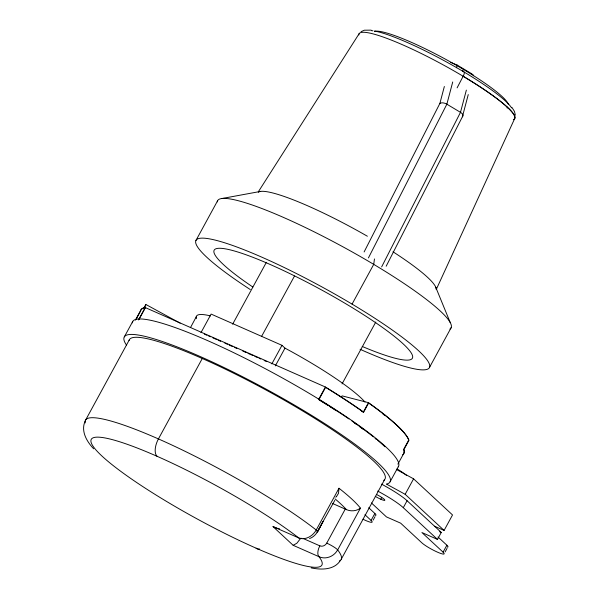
<?xml version="1.0" encoding="UTF-8"?>
<svg xmlns="http://www.w3.org/2000/svg" width="599" height="599" viewBox="0 0 599 599"><rect width="100%" height="100%" fill="white"/><g stroke="black" fill="none" stroke-linecap="round" stroke-linejoin="round"><path stroke-width="0.9" d="M374.465 258.94L373.731 264.369L352.062 304.112M444.353 86.481L439.883 103.417L364.11 251.954M368.437 257.922L446.861 104.196L452.724 81.966M456.483 67.739L457.187 65.074L450.703 62.416M381.645 266.892L460.489 112.342L466.359 90.112M468.253 94.575L462.376 116.85L386.175 266.218M85.17 421.119C80.543 431.055 86.84 441.673 93.684 448.808M436.446 289.07L514.548 118.849M457.104 87.851L463.147 76.268A5.339 1.378 -59.1 0 0 463.933 71.94M190.497 327.571L196.232 316.841M135.404 320.128L140.48 310.754A149.57 21.849 28.6 0 1 145.205 307.579L138.459 319.948M136.04 319.409L140.698 310.821A149.57 21.849 28.6 0 1 145.422 307.639L325.399 387.014A149.57 21.849 28.6 0 1 363.398 411.94L368.46 402.663L342.089 395.864L341.25 397.414M124.337 336.855L132.776 321.386M143.723 308.38L145.834 304.509M143.94 308.44L146.051 304.577L180.104 323.153M139.103 319.237L145.422 307.639M85.814 419.697L129.234 339.985M195.933 240.499L217.602 200.762M200.987 332.632L211.103 314.078L281.972 345.331L284.997 348.139A97.937 14.309 28.6 0 1 364.963 402.034M202.275 358.502L158.428 438.925A14.241 7.023 -66.2 0 0 157.05 456.281M232.629 324.216L266.39 262.295M261.621 336.339L294.491 276.049M271.849 363.885L281.972 345.331M275.323 365.892L284.997 348.139M462.458 71.311L463.476 69.439M325.399 387.014L318.653 399.383A149.57 21.849 28.6 0 1 348.947 418.941M318.848 399.728L325.586 387.351A149.57 21.849 28.6 0 1 363.593 412.284L368.655 403A149.57 21.849 28.6 0 1 408.93 440.377L403.876 449.654A149.57 21.849 28.6 0 1 402.678 454.768M342.051 383.907L375.813 321.992M339.289 561.128A145.564 21.264 28.6 0 0 337.671 549.912L360.441 508.154A145.564 21.264 28.6 0 0 338.982 488.252L316.22 530.01A14.271 11.224 -49.5 0 1 298.856 537.977L273.032 526.626L293.173 545.315L318.982 556.696A14.271 12.976 -42.6 0 0 337.649 549.897M334.834 500.315L317.612 531.335L323.003 521.527C319.492 527.794 317.051 535.963 309.563 538.561M319.859 545.816A5.398 4.635 -47.1 0 0 326.74 543.136L345.256 509.098A8.903 1.303 28.6 0 1 346.462 509.652C350.924 511.598 356.547 511.142 360.441 508.154M429.453 367.494L451.114 327.75M341.235 559.279L384.588 479.649M390.114 481.738L398.545 466.269M380.799 499.244L381.69 497.604M362.994 519.243A13.358 1.954 28.6 0 0 371.081 520.419L374.869 513.463L368.729 507.765M373.147 520.112L375.041 516.63M413.587 478.833L452.53 514.96L444.099 530.429L405.156 494.302L413.587 478.833L396.501 469.511M407.08 500.727L441.276 532.451L437.48 539.407L403.292 507.69L407.08 500.727A32.054 4.68 28.6 0 0 381.473 484.112M371.41 502.95L386.452 516.907L400.671 523.174L421.816 542.799A13.358 1.954 28.6 0 0 437.487 552.158A13.358 1.954 28.6 0 0 443.08 552.173L446.876 545.21L438.004 536.989M445.147 551.866L447.041 548.385M397.893 464.128L404.168 452.694M300.773 538.202L296.887 543.203L293.173 545.315M359.243 33.529L258.319 191.815M340.457 560.365C334.317 570.166 321.206 569.978 311.181 567.889M336.398 496.706L338.48 493.351L338.982 488.252M473.495 75.811L473.345 75.085L471.585 73.699L457.187 65.074M336.129 496.893L335.695 497.125M361.07 31.65L364.357 30.212L371.125 30.145M222.147 198.479L260.677 191.395M279.538 528.79L278.206 528.61M277.936 528.558L273.032 526.626M361.639 411.491L363.398 411.94M204.401 334.137L206.962 335.268M208.669 336.024L210.376 336.773M212.937 337.903L216.351 339.408M218.058 340.165L220.619 341.295M224.895 343.175L227.455 344.305M229.162 345.061L232.577 346.566M234.284 347.323L236.845 348.446M242.82 351.081L246.234 352.594M247.949 353.343L253.07 355.604M254.777 356.353L257.338 357.483M259.045 358.239L260.752 358.996M264.166 360.501L266.727 361.631M383.105 414.433L385.614 415.541M434.56 526.221L444.099 530.429M439.636 531.725L441.276 532.451M437.48 539.407L421.928 532.548L443.08 552.173M332.445 503.445L345.256 509.098M303.671 538.718L319.836 545.846A8.903 4.388 -66.2 0 0 318.982 556.696A131.323 19.183 28.6 0 1 189.336 514.623A131.323 19.183 28.6 0 1 107.154 438.378A131.323 19.183 28.6 0 1 298.841 538.007A8.903 4.388 -66.2 0 0 301.851 538.261M405.156 494.302L386.445 484.089A151.352 22.111 28.6 0 0 260.34 386.011A151.352 22.111 28.6 0 0 126.471 345.084M446.861 104.196L460.489 112.342M364.941 514.721L371.081 520.419M511.995 107.491L514.436 111.384L515.372 115.218M435.758 287.258L450.201 322.502M446.876 545.21A13.358 1.954 28.6 0 1 447.161 547.142M374.869 513.463A13.358 1.954 28.6 0 1 375.161 515.387M196.45 318.661A97.937 14.309 28.6 0 1 210.459 315.905M259.667 548.991A14.241 7.023 -66.2 0 1 256.08 548.152M326.71 543.121A8.903 1.303 28.6 0 1 337.671 549.912M85.208 422.901A145.564 21.264 28.6 0 1 170.58 444.421A145.564 21.264 28.6 0 1 316.22 530.01A8.903 1.303 28.6 0 1 316.654 531.875M335.036 498.855A136.662 19.962 28.6 0 1 346.462 509.652M376.719 494.564A8.012 1.168 28.6 0 1 384.798 500.3A8.012 1.168 28.6 0 1 375.281 496.361M396.995 468.905A17.805 2.598 28.6 0 1 406.451 475.389M368.46 402.663A149.57 21.849 28.6 0 1 408.743 440.033L403.681 449.317A149.57 21.849 28.6 0 1 403.973 452.35M351.972 421.03A149.57 21.849 28.6 0 1 373.462 436.911M377.55 440.243A149.57 21.849 28.6 0 1 384.947 446.742M377.677 491.068A32.054 4.68 28.6 0 1 403.292 507.69M132.304 322.868A151.352 22.111 28.6 0 1 273.548 373.117A151.352 22.111 28.6 0 1 398.193 466.838M129.062 340.479A145.564 21.264 28.6 0 1 270.037 392.225A145.564 21.264 28.6 0 1 383.757 480.361M319.596 400.192A149.57 21.849 28.6 0 1 327.743 405.261M330.116 406.758A149.57 21.849 28.6 0 1 336.301 410.734M354.383 422.916A149.57 21.849 28.6 0 1 356.562 424.451M359.385 426.473A149.57 21.849 28.6 0 1 363.174 429.236M375.056 438.378A149.57 21.849 28.6 0 1 376.419 439.494M371.477 30.646A83.291 12.167 28.6 0 1 372.945 30.796M374.57 31.051A83.291 12.167 28.6 0 1 451.054 64.49A83.291 12.167 28.6 0 1 511.583 107.902M358.846 34.959A88.622 12.946 28.6 0 1 442.751 64.632A88.622 12.946 28.6 0 1 513.949 119.388M463.147 76.268A88.622 12.946 28.6 0 1 513.365 119.68M258.334 192.122A101.613 14.84 28.6 0 1 367.382 236.238M392.996 251.79A101.613 14.84 28.6 0 1 436.169 289.339M217.31 201.878A132.911 19.415 28.6 0 1 344.567 247.709A132.911 19.415 28.6 0 1 449.916 329.046M250.292 289.564A132.911 19.415 28.6 0 1 227.8 243.808A132.911 19.415 28.6 0 1 408.368 342.022A132.911 19.415 28.6 0 1 360.081 349.284M252.838 287.026A112.852 16.487 28.6 0 1 243.134 253.751A112.852 16.487 28.6 0 1 392.435 334.856A112.852 16.487 28.6 0 1 362.26 346.469M439.951 103.455A5.473 2.755 22.1 0 1 446.899 104.174M460.526 112.312A5.473 2.755 22.1 0 1 462.316 116.82M374.487 31.35A77.174 11.276 28.6 0 1 446.54 59.765A77.174 11.276 28.6 0 1 508.461 104.6M507.106 107.086A77.174 11.276 28.6 0 1 507.218 108.082"/></g></svg>
